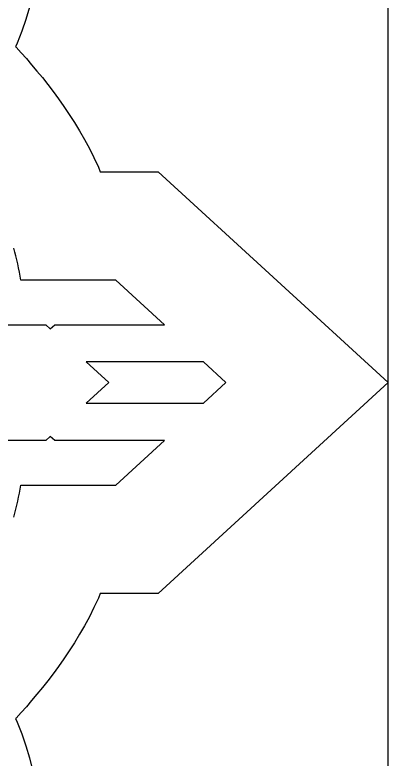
# Model space of a CAD drawing. Extents: x -5 to 96, y -47 to 131.
# Drawn here: x 74.22 to 95.82, y 20.38 to 63.44 of the extents above; entities that cross this region are included whole.
import ezdxf

# ---------------------------------------------------------------- set-up
doc = ezdxf.new("R2010")
doc.units = 0
doc.header["$MEASUREMENT"] = 0
doc.layers.add('LAYER_1', color=18, linetype='CONTINUOUS')

msp = doc.modelspace()

# ---------------------------------------------------------------- linework, layer by layer
at = {"layer": 'LAYER_1'}
for points in [[(-5.215, -47.101), (95.813, -47.101), (95.813, 131.412), (-5.215, 131.412)], [(79.647, 42.161), (78.349, 40.965), (85.129, 40.965), (86.431, 42.161), (85.129, 43.357), (78.349, 43.357)], [(79.647, 42.161), (78.349, 40.965), (85.129, 40.965), (86.431, 42.161), (85.129, 43.357), (78.349, 43.357)]]:
    msp.add_lwpolyline(points, close=True, dxfattribs=at)
for points in [[(75.058, 63.88), (74.852, 63.183), (74.615, 62.49), (74.347, 61.803), (74.257, 61.599), (74.284, 61.571), (74.579, 61.249), (74.88, 60.912), (75.186, 60.56), (75.496, 60.193), (75.809, 59.811), (76.122, 59.415), (76.436, 59.004), (76.748, 58.578), (77.058, 58.138), (77.364, 57.682), (77.665, 57.212), (77.96, 56.727), (78.247, 56.226), (78.525, 55.711), (78.792, 55.18), (79.046, 54.633), (79.16, 54.367), (82.5, 54.361), (95.815, 42.161), (82.5, 29.961), (79.16, 29.955), (79.046, 29.689), (78.792, 29.142), (78.525, 28.611), (78.247, 28.096), (77.96, 27.596), (77.665, 27.11), (77.364, 26.64), (77.058, 26.185), (76.748, 25.744), (76.436, 25.319), (76.122, 24.908), (75.809, 24.511), (75.496, 24.129), (75.186, 23.762), (74.88, 23.41), (74.579, 23.073), (74.284, 22.752), (74.257, 22.723), (74.347, 22.519), (74.615, 21.832), (74.852, 21.139), (75.058, 20.442), (75.234, 19.742)], [(66.547, 45.511), (76.011, 45.511), (76.265, 45.277), (76.519, 45.511), (82.871, 45.511), (80.065, 48.089), (74.568, 48.089), (74.527, 48.325), (74.483, 48.561), (74.435, 48.795), (74.385, 49.027), (74.332, 49.259), (74.276, 49.489), (74.217, 49.718), (74.155, 49.945)], [(66.547, 45.511), (76.011, 45.511), (76.265, 45.277), (76.519, 45.511), (82.871, 45.511), (80.065, 48.089), (74.568, 48.089), (74.527, 48.325), (74.483, 48.561), (74.435, 48.795), (74.385, 49.027), (74.332, 49.259), (74.276, 49.489), (74.217, 49.718), (74.155, 49.945)], [(74.155, 34.377), (74.217, 34.604), (74.276, 34.833), (74.332, 35.063), (74.385, 35.295), (74.435, 35.528), (74.483, 35.762), (74.527, 35.997), (74.568, 36.234), (80.065, 36.234), (82.871, 38.812), (76.519, 38.812), (76.265, 39.046), (76.011, 38.812), (66.547, 38.812)], [(74.155, 34.377), (74.217, 34.604), (74.276, 34.833), (74.332, 35.063), (74.385, 35.295), (74.435, 35.528), (74.483, 35.762), (74.527, 35.997), (74.568, 36.234), (80.065, 36.234), (82.871, 38.812), (76.519, 38.812), (76.265, 39.046), (76.011, 38.812), (66.547, 38.812)]]:
    msp.add_lwpolyline(points, dxfattribs=at)

doc.saveas('drawing.dxf')
